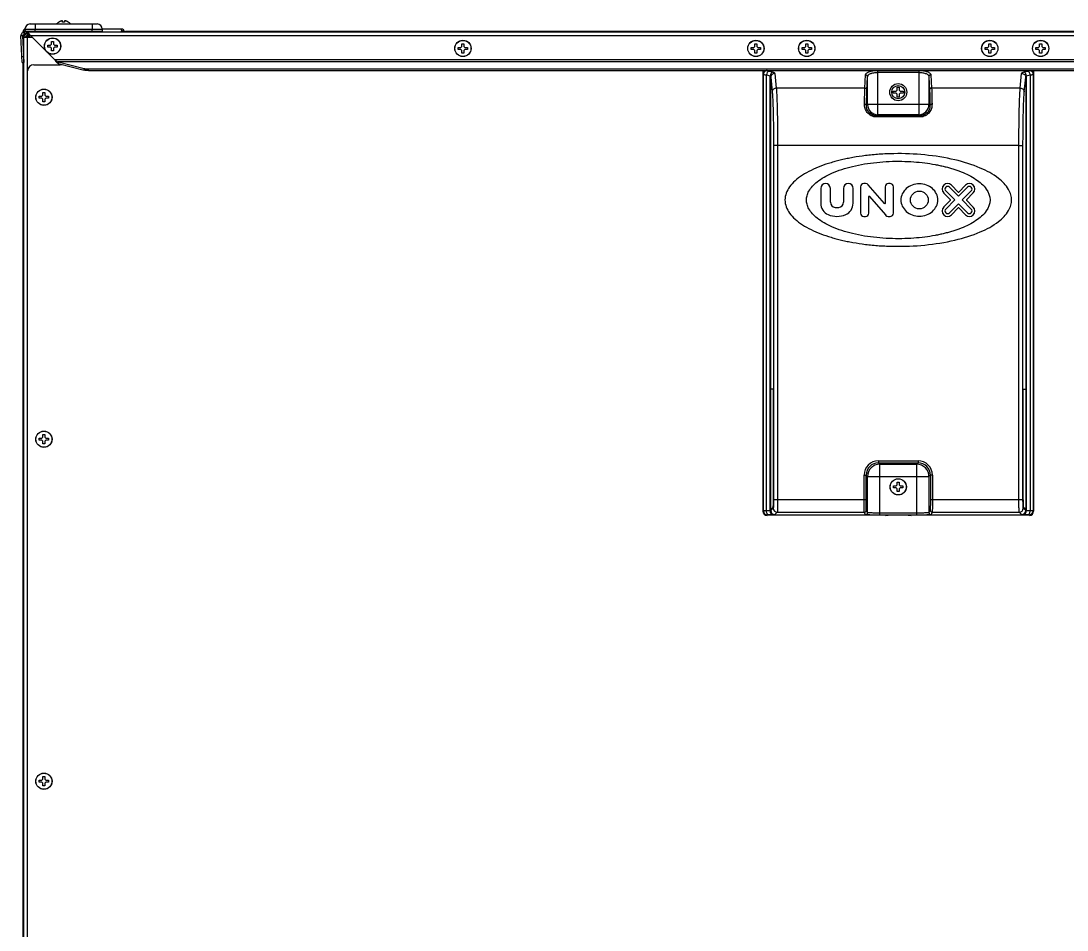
# Model space of a CAD drawing. Header units: millimetres. Extents: x -1538 to 3509, y -1646 to 2016.
# Drawn here: x 2610 to 3124, y 136 to 583 of the extents above; entities that cross this region are included whole.
import ezdxf

# ---------------------------------------------------------------- set-up
doc = ezdxf.new("R2010")
doc.units = ezdxf.units.MM
doc.header["$LTSCALE"] = 23.1
doc.layers.get('0').update_dxf_attribs({"linetype": 'CONTINUOUS'})

msp = doc.modelspace()

# ---------------------------------------------------------------- linework, layer by layer
at = {"linetype": 'Continuous'}
for p, q in [((2628.8, 582), (2628.8, 582.03)), ((2630.6, 582), (2630.6, 582.55)), ((2631.6, 582.55), (2631.6, 582)), ((2633.4, 582.03), (2633.4, 582)), ((2611.04, 577.08), (2611.04, 576.83)), ((2611.9, 576.26), (2611.9, 577.06)), ((3470.9, 577.06), (2611.9, 577.06)), ((2612.9, 576.26), (2611.9, 576.26)), ((2612.1, 578.6), (2612.1, 578.56)), ((2612.1, 578.6), (2650.1, 578.6)), ((2612.1, 578.56), (2612.12, 577.3)), ((2612.1, 578.56), (2650.1, 578.56)), ((2650.08, 577.3), (2612.12, 577.3)), ((2612.78, 576.23), (2612.77, 576.26)), ((2612.9, 577.06), (2612.9, 576.13)), ((2613.2, 576.16), (2613.2, 575.36)), ((2613.2, 576.16), (2613.47, 576.16)), ((2614.6, 581.06), (2647.6, 581.06)), ((2617.1, 581.06), (2617.1, 578.56)), ((2617.1, 577.06), (2617.1, 578.56)), ((2645.1, 581.06), (2645.1, 578.56)), ((2645.1, 577.06), (2645.1, 578.56)), ((2650.1, 578.56), (2650.08, 577.3)), ((2650.1, 578.6), (2650.1, 578.56)), ((2650.1, 578.6), (2650.1, 578.56)), ((2659.45, 578.56), (2650.1, 578.56)), ((2659.45, 578.56), (2659.46, 577.62)), ((2660.95, 577.08), (2660.95, 577.06)), ((2661.5, 577.06), (2661.5, 577.56)), ((2661.5, 577.56), (3255.01, 577.56)), ((2610.9, 575.2), (2610.1, 575.16)), ((2610.79, 562.06), (2610.1, 575.16)), ((2610.9, 575.2), (2611.59, 562.1)), ((2611.02, 575.73), (2611, 574.56)), ((2611, 574.56), (2611, 573.32)), ((2611, 574.56), (2611.41, 574.56)), ((2611.4, 574.36), (2611.4, 565.69)), ((2615.8, 574.36), (2611.4, 574.36)), ((2612.22, 574.56), (2612.8, 574.56)), ((2612.8, 574.56), (2612.8, 574.36)), ((2612.8, 574.56), (2612.9, 574.56)), ((2612.9, 575.31), (2612.9, 574.36)), ((2612.9, 575.26), (2613.6, 575.26)), ((2613.2, 575.36), (2614.77, 575.36)), ((2613.2, 574.36), (2613.2, -225.14)), ((2613.6, 575.36), (2613.6, 574.36)), ((2614.1, 575.36), (2614.1, 574.36)), ((2626.72, 563.44), (2614.9, 575.26)), ((3467.9, 575.26), (2614.9, 575.26)), ((2624.65, 570.71), (2625.15, 571.21)), ((2625.15, 571.21), (2625.15, 572.51)), ((2625.15, 572.51), (2626.15, 572.51)), ((2626.15, 572.51), (2626.15, 571.21)), ((2626.15, 571.21), (2626.65, 570.71)), ((2826.9, 570.06), (2826.9, 571.36)), ((2826.9, 571.36), (2827.9, 571.36)), ((2827.9, 571.36), (2827.9, 570.06)), ((2970.9, 570.06), (2970.9, 571.36)), ((2970.9, 571.36), (2971.9, 571.36)), ((2971.9, 571.36), (2971.9, 570.06)), ((2995.9, 570.06), (2995.9, 571.36)), ((2995.9, 571.36), (2996.9, 571.36)), ((2996.9, 571.36), (2996.9, 570.06)), ((3085.9, 570.06), (3085.9, 571.36)), ((3085.9, 571.36), (3086.9, 571.36)), ((3086.9, 571.36), (3086.9, 570.06)), ((3110.9, 570.06), (3110.9, 571.36)), ((3110.9, 571.36), (3111.9, 571.36)), ((3111.9, 571.36), (3111.9, 570.06)), ((2623.35, 569.71), (2623.35, 570.71)), ((2623.35, 570.71), (2624.65, 570.71)), ((2624.65, 569.71), (2623.35, 569.71)), ((2625.15, 569.21), (2624.65, 569.71)), ((2625.15, 567.91), (2625.15, 569.21)), ((2626.15, 567.91), (2625.15, 567.91)), ((2626.65, 569.71), (2626.15, 569.21)), ((2626.15, 569.21), (2626.15, 567.91)), ((2626.65, 570.71), (2627.95, 570.71)), ((2627.95, 569.71), (2626.65, 569.71)), ((2627.95, 570.71), (2627.95, 569.71)), ((2825.1, 568.56), (2825.1, 569.56)), ((2825.1, 569.56), (2826.4, 569.56)), ((2826.4, 568.56), (2825.1, 568.56)), ((2826.4, 569.56), (2826.9, 570.06)), ((2826.9, 568.06), (2826.4, 568.56)), ((2826.9, 566.76), (2826.9, 568.06)), ((2827.9, 566.76), (2826.9, 566.76)), ((2827.9, 570.06), (2828.4, 569.56)), ((2828.4, 568.56), (2827.9, 568.06)), ((2827.9, 568.06), (2827.9, 566.76)), ((2828.4, 569.56), (2829.7, 569.56)), ((2829.7, 568.56), (2828.4, 568.56)), ((2829.7, 569.56), (2829.7, 568.56)), ((2969.1, 568.56), (2969.1, 569.56)), ((2969.1, 569.56), (2970.4, 569.56)), ((2970.4, 568.56), (2969.1, 568.56)), ((2970.4, 569.56), (2970.9, 570.06)), ((2970.9, 568.06), (2970.4, 568.56)), ((2970.9, 566.76), (2970.9, 568.06)), ((2971.9, 566.76), (2970.9, 566.76)), ((2971.9, 570.06), (2972.4, 569.56)), ((2972.4, 568.56), (2971.9, 568.06)), ((2971.9, 568.06), (2971.9, 566.76)), ((2972.4, 569.56), (2973.7, 569.56)), ((2973.7, 568.56), (2972.4, 568.56)), ((2973.7, 569.56), (2973.7, 568.56)), ((2994.1, 568.56), (2994.1, 569.56)), ((2994.1, 569.56), (2995.4, 569.56)), ((2995.4, 568.56), (2994.1, 568.56)), ((2995.4, 569.56), (2995.9, 570.06)), ((2995.9, 568.06), (2995.4, 568.56)), ((2995.9, 566.76), (2995.9, 568.06)), ((2996.9, 566.76), (2995.9, 566.76)), ((2996.9, 570.06), (2997.4, 569.56)), ((2997.4, 568.56), (2996.9, 568.06)), ((2996.9, 568.06), (2996.9, 566.76)), ((2997.4, 569.56), (2998.7, 569.56)), ((2998.7, 568.56), (2997.4, 568.56)), ((2998.7, 569.56), (2998.7, 568.56)), ((3084.1, 568.56), (3084.1, 569.56)), ((3084.1, 569.56), (3085.4, 569.56)), ((3085.4, 568.56), (3084.1, 568.56)), ((3085.4, 569.56), (3085.9, 570.06)), ((3085.9, 568.06), (3085.4, 568.56)), ((3085.9, 566.76), (3085.9, 568.06)), ((3086.9, 566.76), (3085.9, 566.76)), ((3086.9, 570.06), (3087.4, 569.56)), ((3087.4, 568.56), (3086.9, 568.06)), ((3086.9, 568.06), (3086.9, 566.76)), ((3087.4, 569.56), (3088.7, 569.56)), ((3088.7, 568.56), (3087.4, 568.56)), ((3088.7, 569.56), (3088.7, 568.56)), ((3109.1, 568.56), (3109.1, 569.56)), ((3109.1, 569.56), (3110.4, 569.56)), ((3110.4, 568.56), (3109.1, 568.56)), ((3110.4, 569.56), (3110.9, 570.06)), ((3110.9, 568.06), (3110.4, 568.56)), ((3110.9, 566.76), (3110.9, 568.06)), ((3111.9, 566.76), (3110.9, 566.76)), ((3111.9, 570.06), (3112.4, 569.56)), ((3112.4, 568.56), (3111.9, 568.06)), ((3111.9, 568.06), (3111.9, 566.76)), ((3112.4, 569.56), (3113.7, 569.56)), ((3113.7, 568.56), (3112.4, 568.56)), ((3113.7, 569.56), (3113.7, 568.56)), ((2610.63, 565.05), (2611.43, 565.09)), ((2610.79, 562.06), (2611.4, 562.09)), ((2611, 562.07), (2611, -41.46)), ((2611.4, 565.09), (2611.4, -225.14)), ((2616.4, 561.06), (2629.37, 561.06)), ((3456.08, 563.44), (2626.72, 563.44)), ((2628.38, 562.47), (2628.38, 561.7)), ((2628.38, 562.47), (2641.12, 559.17)), ((3454.41, 562.47), (2628.38, 562.47)), ((2628.38, 561.7), (2641.12, 558.4)), ((2613.4, 1.86), (2613.4, 558.06)), ((2641.12, 558.4), (2641.12, 559.17)), ((2643.24, 558.17), (2643.24, 558.95)), ((2643.24, 558.95), (3439.55, 558.95)), ((2643.24, 558.17), (3439.55, 558.17)), ((2974.9, 558.17), (2974.9, 341.56)), ((2974.92, 558.17), (2975.1, 556.33)), ((2975.1, 341.76), (2975.1, 556.33)), ((2976.6, 341.79), (2976.6, 556.03)), ((2976.6, 556.03), (2978.49, 555.63)), ((2977.6, 557.91), (2979.49, 557.51)), ((2978.49, 341.83), (2978.49, 555.63)), ((2980.74, 556.75), (2981.43, 549.54)), ((3025, 549.54), (3025.31, 556.1)), ((3031.31, 536.47), (3031.31, 558.17)), ((3031.31, 557.31), (3051.48, 557.31)), ((3051.48, 558.17), (3051.48, 536.47)), ((3057.48, 556.1), (3057.8, 549.54)), ((3101.36, 549.54), (3102.06, 556.75)), ((3103.3, 557.51), (3105.2, 557.91)), ((3104.3, 555.63), (3106.2, 556.03)), ((3104.3, 555.63), (3104.3, 341.83)), ((3106.2, 556.03), (3106.2, 341.79)), ((3107.69, 556.33), (3107.87, 558.17)), ((3107.69, 556.33), (3107.69, 341.76)), ((3107.9, 558.17), (3107.9, 341.56)), ((2978.74, 401.62), (2978.74, 554.87)), ((2978.74, 554.87), (2979.43, 547.66)), ((3026, 548.6), (3026.31, 555.16)), ((3026.31, 541.47), (3026.31, 555.16)), ((3056.48, 555.16), (3056.8, 548.6)), ((3056.48, 555.16), (3056.48, 541.47)), ((3103.36, 547.66), (3104.05, 554.87)), ((3104.05, 554.87), (3104.05, 401.62)), ((2619.1, 544.56), (2619.1, 545.56)), ((2619.1, 545.56), (2620.4, 545.56)), ((2620.4, 545.56), (2620.9, 546.06)), ((2620.9, 546.06), (2620.9, 547.36)), ((2620.9, 547.36), (2621.9, 547.36)), ((2621.9, 547.36), (2621.9, 546.06)), ((2621.9, 546.06), (2622.4, 545.56)), ((2622.4, 545.56), (2623.7, 545.56)), ((2623.7, 545.56), (2623.7, 544.56)), ((3025, 549.54), (2981.43, 549.54)), ((3038.9, 547.06), (3038.9, 548.06)), ((3038.9, 548.06), (3040.4, 548.06)), ((3040.4, 547.06), (3038.9, 547.06)), ((3040.4, 548.06), (3040.9, 548.56)), ((3040.9, 546.56), (3040.4, 547.06)), ((3040.9, 548.56), (3040.9, 550.06)), ((3040.9, 550.06), (3041.9, 550.06)), ((3040.9, 545.06), (3040.9, 546.56)), ((3041.9, 550.06), (3041.9, 548.56)), ((3041.9, 548.56), (3042.4, 548.06)), ((3042.4, 547.06), (3041.9, 546.56)), ((3041.9, 546.56), (3041.9, 545.06)), ((3042.4, 548.06), (3043.9, 548.06)), ((3043.9, 547.06), (3042.4, 547.06)), ((3043.9, 548.06), (3043.9, 547.06)), ((3101.36, 549.54), (3057.8, 549.54)), ((2620.4, 544.56), (2619.1, 544.56)), ((2620.9, 544.06), (2620.4, 544.56)), ((2620.9, 542.76), (2620.9, 544.06)), ((2621.9, 542.76), (2620.9, 542.76)), ((2622.4, 544.56), (2621.9, 544.06)), ((2621.9, 544.06), (2621.9, 542.76)), ((2623.7, 544.56), (2622.4, 544.56)), ((3025.8, 540.96), (3026.31, 541.47)), ((3056.48, 541.47), (3026.31, 541.47)), ((3041.9, 545.06), (3040.9, 545.06)), ((3057, 540.96), (3056.48, 541.47)), ((3030.72, 535.88), (3031.31, 536.47)), ((3030.72, 535.35), (3030.72, 535.88)), ((3052.07, 535.88), (3030.72, 535.88)), ((3052.07, 535.35), (3030.72, 535.35)), ((3051.48, 536.47), (3031.31, 536.47)), ((3052.07, 535.88), (3051.48, 536.47)), ((3052.07, 535.35), (3052.07, 535.88)), ((2980.08, 521.35), (2980.08, 347.1)), ((2982.08, 521.35), (2980.08, 521.35)), ((2982.08, 521.35), (2982.08, 347.1)), ((3100.72, 521.35), (2982.08, 521.35)), ((3100.72, 347.1), (3100.72, 521.35)), ((3100.72, 521.35), (3102.72, 521.35)), ((3102.72, 347.1), (3102.72, 521.35)), ((3003.31, 500.28), (3003.31, 492.93)), ((3008.02, 493.52), (3008.02, 500.28)), ((3014.48, 500.28), (3014.48, 493.52)), ((3019.19, 492.93), (3019.19, 500.28)), ((3022.82, 501.02), (3022.82, 488.1)), ((3025.37, 502.63), (3024.44, 502.63)), ((3034.7, 492.75), (3026.59, 502.08)), ((3034.94, 501.02), (3034.94, 492.84)), ((3037.36, 502.63), (3036.55, 502.63)), ((3038.98, 488.1), (3038.98, 501.02)), ((3069.19, 494.56), (3064.72, 499.03)), ((3066.53, 500.85), (3071.01, 496.37)), ((3070.91, 498.46), (3067.53, 501.84)), ((3071.01, 496.37), (3075.48, 500.85)), ((3074.49, 501.84), (3071.1, 498.46)), ((3077.3, 499.03), (3072.83, 494.56)), ((3026.86, 488.1), (3026.86, 496.28)), ((3027.1, 496.37), (3035.21, 487.04)), ((3063.72, 498.04), (3067.11, 494.65)), ((3067.11, 494.46), (3063.72, 491.08)), ((3064.72, 490.08), (3069.19, 494.56)), ((3072.83, 494.56), (3077.3, 490.08)), ((3074.91, 494.65), (3078.3, 498.04)), ((3078.3, 491.08), (3074.91, 494.46)), ((3071.01, 492.74), (3066.53, 488.26)), ((3067.53, 487.27), (3070.91, 490.65)), ((3075.48, 488.26), (3071.01, 492.74)), ((3071.1, 490.65), (3074.49, 487.27)), ((3024.44, 486.48), (3025.25, 486.48)), ((3036.43, 486.48), (3037.36, 486.48)), ((2978.74, 342.4), (2978.74, 401.62)), ((2980.06, 401.62), (2978.74, 401.62)), ((2980.06, 347.1), (2980.06, 401.62)), ((3102.74, 347.1), (3102.74, 401.62)), ((3102.74, 401.62), (3104.05, 401.62)), ((3104.05, 401.62), (3104.05, 342.4)), ((2619.1, 376.46), (2619.1, 377.46)), ((2619.1, 377.46), (2620.4, 377.46)), ((2620.4, 376.46), (2619.1, 376.46)), ((2620.4, 377.46), (2620.9, 377.96)), ((2620.9, 375.96), (2620.4, 376.46)), ((2620.9, 377.96), (2620.9, 379.26)), ((2620.9, 379.26), (2621.9, 379.26)), ((2620.9, 374.66), (2620.9, 375.96)), ((2621.9, 379.26), (2621.9, 377.96)), ((2621.9, 377.96), (2622.4, 377.46)), ((2622.4, 376.46), (2621.9, 375.96)), ((2621.9, 375.96), (2621.9, 374.66)), ((2622.4, 377.46), (2623.7, 377.46)), ((2623.7, 376.46), (2622.4, 376.46)), ((2623.7, 377.46), (2623.7, 376.46)), ((2621.9, 374.66), (2620.9, 374.66)), ((3031.61, 366.34), (3031.61, 365.34)), ((3031.61, 366.34), (3051.18, 366.34)), ((3031.61, 365.34), (3032.29, 364.66)), ((3031.61, 365.34), (3051.18, 365.34)), ((3051.18, 365.34), (3050.5, 364.66)), ((3051.18, 366.34), (3051.18, 365.34)), ((3032.29, 339.66), (3032.29, 364.66)), ((3032.29, 364.66), (3050.5, 364.66)), ((3050.5, 339.66), (3050.5, 364.66)), ((3024.61, 347.1), (3024.61, 359.34)), ((3024.61, 359.34), (3025.61, 359.34)), ((3025.61, 347.1), (3025.61, 359.34)), ((3025.61, 359.34), (3026.29, 358.66)), ((3026.29, 340.9), (3026.29, 358.66)), ((3026.29, 358.66), (3056.5, 358.66)), ((3040.9, 354.56), (3040.9, 355.86)), ((3040.9, 355.86), (3041.9, 355.86)), ((3041.9, 355.86), (3041.9, 354.56)), ((3057.18, 359.34), (3056.5, 358.66)), ((3056.5, 358.66), (3056.5, 340.9)), ((3057.18, 359.34), (3057.18, 347.1)), ((3058.18, 359.34), (3057.18, 359.34)), ((3058.18, 359.34), (3058.18, 347.1)), ((3039.1, 353.06), (3039.1, 354.06)), ((3039.1, 354.06), (3040.4, 354.06)), ((3040.4, 353.06), (3039.1, 353.06)), ((3040.4, 354.06), (3040.9, 354.56)), ((3040.9, 352.56), (3040.4, 353.06)), ((3040.9, 351.26), (3040.9, 352.56)), ((3041.9, 351.26), (3040.9, 351.26)), ((3041.9, 354.56), (3042.4, 354.06)), ((3042.4, 353.06), (3041.9, 352.56)), ((3041.9, 352.56), (3041.9, 351.26)), ((3042.4, 354.06), (3043.7, 354.06)), ((3043.7, 353.06), (3042.4, 353.06)), ((3043.7, 354.06), (3043.7, 353.06)), ((3025.61, 347.1), (2980.08, 347.1)), ((3102.72, 347.1), (3057.18, 347.1)), ((2975.1, 341.76), (2974.9, 341.56)), ((2978.49, 341.83), (2976.6, 341.79)), ((2977.1, 339.76), (2976.9, 339.56)), ((3035.07, 339.56), (2976.9, 339.56)), ((2979.49, 339.83), (2977.6, 339.79)), ((2978.74, 342.4), (2979.94, 343.6)), ((2979.94, 343.1), (2978.74, 341.9)), ((2978.74, 341.9), (2978.74, 342.4)), ((2981.94, 341.1), (2980.74, 339.9)), ((2981.94, 341.1), (3024.7, 341.1)), ((3025.3, 339.9), (3024.7, 341.1)), ((3026.29, 340.9), (3025.7, 342.1)), ((3050.5, 340.66), (3032.29, 340.66)), ((3050.5, 339.66), (3032.29, 339.66)), ((3044.9, 339.63), (3037.9, 339.63)), ((3105.9, 339.56), (3047.73, 339.56)), ((3057.1, 342.1), (3056.5, 340.9)), ((3058.1, 341.1), (3057.5, 339.9)), ((3058.1, 341.1), (3100.86, 341.1)), ((3102.06, 339.9), (3100.86, 341.1)), ((3104.05, 341.9), (3102.85, 343.1)), ((3104.05, 342.4), (3102.86, 343.6)), ((3105.2, 339.79), (3103.3, 339.83)), ((3104.05, 342.4), (3104.05, 341.9)), ((3106.2, 341.79), (3104.3, 341.83)), ((3105.9, 339.56), (3105.7, 339.76)), ((3107.9, 341.56), (3107.69, 341.76)), ((2620.9, 209.86), (2620.9, 211.16)), ((2620.9, 211.16), (2621.9, 211.16)), ((2621.9, 211.16), (2621.9, 209.86)), ((2619.1, 208.36), (2619.1, 209.36)), ((2619.1, 209.36), (2620.4, 209.36)), ((2620.4, 208.36), (2619.1, 208.36)), ((2620.4, 209.36), (2620.9, 209.86)), ((2620.9, 207.86), (2620.4, 208.36)), ((2620.9, 206.56), (2620.9, 207.86)), ((2621.9, 206.56), (2620.9, 206.56)), ((2621.9, 209.86), (2622.4, 209.36)), ((2622.4, 208.36), (2621.9, 207.86)), ((2621.9, 207.86), (2621.9, 206.56)), ((2622.4, 209.36), (2623.7, 209.36)), ((2623.7, 208.36), (2622.4, 208.36)), ((2623.7, 209.36), (2623.7, 208.36))]:
    msp.add_line(p, q, dxfattribs=at)
for centre, radius in [((2625.65, 570.21), 4), ((2625.65, 570.21), 3.95), ((2827.4, 569.06), 4), ((2827.4, 569.06), 3.95), ((2971.4, 569.06), 4), ((2971.4, 569.06), 3.95), ((2996.4, 569.06), 4), ((2996.4, 569.06), 3.95), ((3086.4, 569.06), 4), ((3086.4, 569.06), 3.95), ((3111.4, 569.06), 4), ((3111.4, 569.06), 3.95), ((3041.4, 547.56), 4.2), ((3041.4, 547.56), 3.23), ((2621.4, 545.06), 4), ((2621.4, 545.06), 3.95), ((3051.76, 494.56), 4.37), ((2621.4, 376.96), 4), ((2621.4, 376.96), 3.95), ((3041.4, 353.56), 4), ((3041.4, 353.56), 3.95), ((2621.4, 208.86), 4), ((2621.4, 208.86), 3.95)]:
    msp.add_circle(centre, radius, dxfattribs=at)
for centre, radius, start, end in [((2631.3, 577.94), 4.8, 121.3727, 139.3993), ((2631.3, 577.94), 4.8, 121.3727, 139.1838), ((2631.28, 577.95), 4.75, 118.9687, 121.5341), ((2631.28, 577.95), 4.75, 118.0074, 118.9684), ((2631.28, 577.96), 4.75, 116.6813, 118.0074), ((2631.28, 577.96), 4.74, 115.5402, 116.6812), ((2631.28, 577.96), 4.74, 114.5722, 115.5402), ((2631.28, 577.97), 4.73, 113.3175, 114.5722), ((2631.27, 577.97), 4.73, 112.5474, 113.3174), ((2631.27, 577.98), 4.72, 111.0025, 112.5476), ((2631.27, 577.98), 4.72, 110.5181, 111.0023), ((2631.26, 578), 4.7, 108.4656, 110.5187), ((2631.26, 578.01), 4.68, 107.3773, 108.465), ((2631.25, 578.03), 4.67, 106.3949, 107.3772), ((2631.24, 578.06), 4.64, 104.3176, 106.3964), ((2630.35, 580.56), 2.01, 95.2585, 97.2741), ((2630.35, 580.58), 1.98, 94.6009, 95.2558), ((2630.35, 580.6), 1.97, 93.2167, 94.6016), ((2630.35, 580.61), 1.96, 92.3765, 93.2159), ((2630.35, 580.61), 1.95, 91.1545, 92.3767), ((2630.35, 580.62), 1.95, 90.1995, 91.1541), ((2630.35, 580.62), 1.95, 89.0741, 90.1995), ((2630.35, 580.61), 1.95, 88.0037, 89.0738), ((2630.35, 580.61), 1.96, 86.9771, 88.0037), ((2630.35, 580.6), 1.97, 85.714, 86.9766), ((2630.35, 580.59), 1.98, 84.8627, 85.7144), ((2630.34, 580.56), 2.01, 82.7256, 84.8598), ((2631.1, 578.26), 3.78, 82.3953, 97.6047), ((2631.85, 580.56), 2.01, 95.1401, 97.2744), ((2631.85, 580.59), 1.98, 94.2856, 95.1372), ((2631.85, 580.6), 1.97, 93.0233, 94.286), ((2631.85, 580.61), 1.96, 91.9964, 93.0228), ((2631.85, 580.61), 1.95, 90.9261, 91.9964), ((2631.85, 580.62), 1.95, 88.8459, 90.9258), ((2631.85, 580.61), 1.96, 87.6234, 88.8455), ((2631.85, 580.61), 1.96, 86.7841, 87.6235), ((2631.85, 580.6), 1.97, 85.3984, 86.7833), ((2631.85, 580.58), 1.98, 84.7442, 85.3991), ((2631.84, 580.56), 2.01, 82.7259, 84.7415), ((2630.95, 578.06), 4.64, 73.6036, 75.6824), ((2630.94, 578.03), 4.67, 72.6228, 73.6051), ((2630.94, 578.01), 4.68, 71.535, 72.6227), ((2630.93, 578), 4.7, 69.4813, 71.5344), ((2630.93, 577.98), 4.72, 68.9977, 69.4819), ((2630.92, 577.98), 4.72, 67.4524, 68.9975), ((2630.92, 577.97), 4.73, 66.6826, 67.4526), ((2630.92, 577.97), 4.73, 65.4278, 66.6825), ((2630.92, 577.96), 4.74, 64.4598, 65.4278), ((2630.92, 577.96), 4.74, 63.3188, 64.4598), ((2630.91, 577.96), 4.75, 61.9926, 63.3187), ((2630.91, 577.95), 4.75, 61.0316, 61.9926), ((2630.91, 577.95), 4.75, 58.4659, 61.0313), ((2630.9, 577.94), 4.8, 40.8162, 58.6273), ((2630.9, 577.94), 4.8, 40.6007, 58.6273), ((2611.9, 575.26), 1.8, 90, 183), ((2611.9, 575.26), 1, 90, 183), ((2612.54, 577.06), 1.5, 106.814, 179), ((2613.2, 574.36), 1.8, 90, 180), ((2612.5, 575.64), 1.98, 101.3428, 102.207), ((2614.6, 578.56), 2.5, 90, 179), ((2612.37, 577.31), 0.25, 181, 270), ((2636.68, 582.43), 24.7, 194.5422, 194.8189), ((2647.6, 578.56), 2.5, 1, 90), ((2649.83, 577.31), 0.25, 270, 359), ((2659.45, 577.06), 1.5, 1, 89.999), ((2613.2, 574.36), 1, 90, 180), ((2616.4, 558.06), 3, 90, 180), ((2629.37, 564.06), 3, 270, 287.9396), ((3031.31, 541.47), 5, 180.021, 269.979), ((3051.48, 541.47), 5, 270.021, 359.979), ((3005.66, 500.28), 2.36, 0, 180), ((3016.83, 500.28), 2.36, 0, 180), ((3024.44, 501.02), 1.62, 90, 180), ((3025.37, 501.02), 1.62, 41, 90), ((3036.55, 501.02), 1.62, 90, 180), ((3037.36, 501.02), 1.62, 0, 90), ((3065.63, 499.94), 2.69, 45, 225), ((3065.63, 499.94), 1.29, 45, 225), ((3076.39, 499.94), 2.69, 315, 135), ((3076.39, 499.94), 1.29, 315, 135), ((3027, 496.28), 0.135, 41, 180), ((3067.01, 494.56), 0.135, 315, 45), ((3071.01, 498.55), 0.135, 225, 315), ((3075.01, 494.56), 0.135, 135, 225), ((3009.36, 492.93), 6.06, 180, 246.4218), ((3010.71, 493.52), 2.69, 180, 262.3377), ((3011.25, 497.52), 6.73, 262.3377, 277.6623), ((3011.79, 493.52), 2.69, 277.6623, 360), ((3013.13, 492.93), 6.06, 293.5782, 360), ((3034.8, 492.84), 0.135, 221, 360), ((3065.63, 489.17), 2.69, 135, 315), ((3065.63, 489.17), 1.29, 135, 315), ((3071.01, 490.56), 0.135, 45, 135), ((3076.39, 489.17), 2.69, 225, 45), ((3076.39, 489.17), 1.29, 225, 45), ((3011.25, 497.25), 10.77, 246.4218, 293.5782), ((3024.44, 488.1), 1.62, 180, 270), ((3025.25, 488.1), 1.62, 270, 360), ((3036.43, 488.1), 1.62, 221, 270), ((3037.36, 488.1), 1.62, 270, 360), ((3031.61, 359.34), 7, 89.997, 180.0029), ((3031.61, 359.34), 6, 89.9929, 180.0071), ((3051.18, 359.34), 7, 359.997, 90.0029), ((3051.19, 359.34), 6, 359.9929, 90.0071), ((3032.3, 358.66), 6, 90.021, 179.979), ((3050.5, 358.66), 6, 0.021, 89.979), ((2977.1, 341.76), 2, 180.0826, 269.9174), ((2980.74, 341.9), 2, 180.0826, 269.9174), ((2981.94, 343.1), 2, 180.0826, 269.9174), ((3024.7, 342.1), 1, 270.0279, 359.9441), ((3025.29, 340.9), 1, 270.0279, 359.9441), ((3057.5, 340.9), 1, 180.0559, 269.9721), ((3058.1, 342.1), 1, 180.0559, 269.9721), ((3100.85, 343.1), 2, 270.0826, 359.9174), ((3102.05, 341.9), 2, 270.0838, 359.9162), ((3105.69, 341.76), 2, 270.0838, 359.9162)]:
    msp.add_arc(centre, radius, start, end, dxfattribs=at)
for centre, major_axis, ratio, start_param, end_param in [((2979.93, 347.1), (0, 3.5), 0.034921, -3.106686, -1.570796), ((3102.86, 347.1), (0, 3.5), 0.034921, -4.712389, -3.176499), ((2976.9, 341.56), (1.42, 1.42), 0.998783, -3.926382, -2.356803), ((3035.07, 339.61), (1.5, 0), 0.034921, -1.570796, -0.339837), ((3037.9, 339.57), (1.5, 0), 0.034921, 1.570796, 2.801756), ((3044.9, 339.57), (1.5, 0), 0.034921, 0.339837, 1.570796), ((3047.73, 339.61), (1.5, 0), 0.034921, -2.801756, -1.570796), ((3105.9, 341.56), (-1.42, 1.42), 0.998783, -3.926382, -2.356803)]:
    msp.add_ellipse(centre, major_axis=major_axis, ratio=ratio, start_param=start_param, end_param=end_param, dxfattribs=at)
for points, knots in [([(2611.1, 576.88), (2611.18, 577.06), (2611.39, 577.29), (2611.75, 577.48), (2611.97, 577.55), (2612.08, 577.57)], [0, 0, 0, 0, 0.460472, 0.721738, 1, 1, 1, 1]), ([(2612.11, 575.8), (2612, 575.86), (2611.78, 575.98), (2611.56, 576.1), (2611.46, 576.16)], [0, 0, 0, 0, 0.5361, 1, 1, 1, 1]), ([(2614.15, 576.26), (2614.05, 576.37), (2613.85, 576.58), (2613.54, 576.85), (2613.27, 576.99), (2613.06, 577.05), (2612.95, 577.06), (2612.9, 577.06)], [0, 0, 0, 0, 0.2991, 0.562465, 0.791772, 0.897372, 1, 1, 1, 1]), ([(2614.9, 575.26), (2614.73, 575.39), (2614.41, 575.64), (2613.92, 575.97), (2613.49, 576.16), (2613.15, 576.24), (2612.98, 576.26), (2612.9, 576.26)], [0, 0, 0, 0, 0.276428, 0.538101, 0.777356, 0.88992, 1, 1, 1, 1]), ([(2614.9, 575.26), (2614.77, 575.43), (2614.53, 575.77), (2614.28, 576.1), (2614.15, 576.26)], [0, 0, 0, 0, 0.514415, 1, 1, 1, 1]), ([(2659.46, 577.62), (2659.46, 577.58), (2659.46, 577.39), (2659.43, 577.2), (2659.41, 577.06)], [0, 0, 0, 0, 0.232192, 1, 1, 1, 1]), ([(2660.79, 577.06), (2660.65, 577.25), (2660.34, 577.46), (2659.86, 577.6), (2659.6, 577.62), (2659.46, 577.62)], [0, 0, 0, 0, 0.464854, 0.72774, 1, 1, 1, 1]), ([(2626.72, 563.44), (2626.85, 563.24), (2627.12, 562.87), (2627.46, 562.43), (2627.75, 562.13), (2628.01, 561.89), (2628.23, 561.75), (2628.38, 561.7)], [0, 0, 0, 0, 0.292485, 0.564925, 0.688616, 0.802336, 1, 1, 1, 1]), ([(2626.72, 563.44), (2626.85, 563.33), (2627.13, 563.12), (2627.54, 562.83), (2627.95, 562.6), (2628.24, 562.5), (2628.38, 562.47)], [0, 0, 0, 0, 0.27089, 0.531426, 0.774626, 1, 1, 1, 1]), ([(2641.12, 559.17), (2641.27, 559.14), (2641.6, 559.07), (2642.3, 558.97), (2642.86, 558.95), (2643.24, 558.95)], [0, 0, 0, 0, 0.217385, 0.462296, 1, 1, 1, 1]), ([(2643.24, 558.17), (2642.86, 558.17), (2642.3, 558.2), (2641.6, 558.3), (2641.27, 558.36), (2641.12, 558.4)], [0, 0, 0, 0, 0.537704, 0.782615, 1, 1, 1, 1]), ([(2976.92, 558.2), (2976.68, 558.18), (2976.2, 558.05), (2975.6, 557.62), (2975.2, 557.03), (2975.1, 556.56), (2975.1, 556.33)], [0, 0, 0, 0, 0.256933, 0.509807, 0.757237, 1, 1, 1, 1]), ([(2975.1, 556.33), (2975.11, 556.31), (2975.15, 556.27), (2975.29, 556.21), (2975.58, 556.14), (2976.04, 556.07), (2976.4, 556.04), (2976.6, 556.03)], [0, 0, 0, 0, 0.03796, 0.099472, 0.303002, 0.608798, 1, 1, 1, 1]), ([(2977.6, 557.91), (2977.48, 557.84), (2977.23, 557.62), (2976.84, 557.01), (2976.66, 556.43), (2976.6, 556.03)], [0, 0, 0, 0, 0.196118, 0.43735, 1, 1, 1, 1]), ([(2977.11, 558.17), (2977.13, 558.11), (2977.3, 557.98), (2977.48, 557.93), (2977.6, 557.91)], [0, 0, 0, 0, 0.38315, 1, 1, 1, 1]), ([(2979.49, 557.51), (2979.37, 557.44), (2979.13, 557.22), (2978.73, 556.61), (2978.56, 556.03), (2978.49, 555.63)], [0, 0, 0, 0, 0.196118, 0.43735, 1, 1, 1, 1]), ([(2978.49, 555.63), (2978.54, 555.58), (2978.62, 555.46), (2978.71, 555.21), (2978.74, 555.01), (2978.74, 554.87)], [0, 0, 0, 0, 0.256105, 0.506361, 1, 1, 1, 1]), ([(2980.74, 556.75), (2980.48, 556.75), (2979.97, 556.65), (2979.31, 556.24), (2978.86, 555.61), (2978.74, 555.12), (2978.74, 554.87)], [0, 0, 0, 0, 0.256601, 0.509932, 0.757474, 1, 1, 1, 1]), ([(2979.49, 557.51), (2979.66, 557.47), (2979.91, 557.41), (2980.21, 557.29), (2980.49, 557.14), (2980.72, 556.94), (2980.74, 556.75)], [0, 0, 0, 0, 0.350228, 0.501036, 0.634249, 1, 1, 1, 1]), ([(3025.31, 556.1), (3025.32, 556.22), (3025.39, 556.48), (3025.65, 556.82), (3026.06, 557.14), (3026.59, 557.43), (3027.25, 557.69), (3028.34, 557.99), (3029.22, 558.12), (3029.83, 558.18)], [0, 0, 0, 0, 0.068017, 0.147022, 0.242945, 0.358397, 0.493719, 0.647674, 1, 1, 1, 1]), ([(3025.31, 556.1), (3025.44, 556.1), (3025.7, 556.05), (3026.03, 555.85), (3026.26, 555.53), (3026.31, 555.29), (3026.31, 555.16)], [0, 0, 0, 0, 0.256884, 0.510067, 0.757368, 1, 1, 1, 1]), ([(3026.31, 555.16), (3026.32, 555.3), (3026.4, 555.6), (3026.69, 556), (3027.15, 556.36), (3027.64, 556.62), (3028.09, 556.8), (3028.63, 556.98), (3029.37, 557.15), (3030.32, 557.28), (3030.98, 557.31), (3031.31, 557.31)], [0, 0, 0, 0, 0.071614, 0.153688, 0.252214, 0.369814, 0.435893, 0.506572, 0.6602, 0.826646, 1, 1, 1, 1]), ([(3051.48, 557.31), (3051.82, 557.31), (3052.48, 557.28), (3053.43, 557.15), (3054.17, 556.98), (3054.7, 556.8), (3055.16, 556.62), (3055.64, 556.36), (3056.1, 556), (3056.4, 555.6), (3056.48, 555.3), (3056.48, 555.16)], [0, 0, 0, 0, 0.173353, 0.339799, 0.493427, 0.564107, 0.630186, 0.747785, 0.846312, 0.928386, 1, 1, 1, 1]), ([(3052.96, 558.18), (3053.58, 558.12), (3054.46, 557.99), (3055.54, 557.69), (3056.2, 557.43), (3056.74, 557.14), (3057.14, 556.82), (3057.4, 556.48), (3057.48, 556.22), (3057.48, 556.1)], [0, 0, 0, 0, 0.352326, 0.506282, 0.641604, 0.757057, 0.852979, 0.931984, 1, 1, 1, 1]), ([(3057.48, 556.1), (3057.35, 556.1), (3057.09, 556.05), (3056.76, 555.85), (3056.54, 555.53), (3056.48, 555.29), (3056.48, 555.16)], [0, 0, 0, 0, 0.256884, 0.510066, 0.757368, 1, 1, 1, 1]), ([(3102.06, 556.75), (3102.07, 556.94), (3102.3, 557.14), (3102.59, 557.29), (3102.89, 557.41), (3103.13, 557.47), (3103.3, 557.51)], [0, 0, 0, 0, 0.36575, 0.498962, 0.64977, 1, 1, 1, 1]), ([(3102.06, 556.75), (3102.31, 556.75), (3102.83, 556.65), (3103.49, 556.24), (3103.94, 555.61), (3104.05, 555.12), (3104.05, 554.87)], [0, 0, 0, 0, 0.256601, 0.509932, 0.757474, 1, 1, 1, 1]), ([(3103.3, 557.51), (3103.43, 557.44), (3103.67, 557.22), (3104.07, 556.61), (3104.24, 556.03), (3104.3, 555.63)], [0, 0, 0, 0, 0.196118, 0.43735, 1, 1, 1, 1]), ([(3104.05, 554.87), (3104.06, 555.01), (3104.08, 555.21), (3104.18, 555.46), (3104.26, 555.58), (3104.3, 555.63)], [0, 0, 0, 0, 0.493641, 0.743889, 1, 1, 1, 1]), ([(3105.2, 557.91), (3105.31, 557.93), (3105.49, 557.98), (3105.66, 558.11), (3105.69, 558.17)], [0, 0, 0, 0, 0.61685, 1, 1, 1, 1]), ([(3105.2, 557.91), (3105.32, 557.84), (3105.56, 557.62), (3105.96, 557.01), (3106.13, 556.43), (3106.2, 556.03)], [0, 0, 0, 0, 0.196117, 0.437349, 1, 1, 1, 1]), ([(3105.88, 558.2), (3106.12, 558.18), (3106.6, 558.05), (3107.19, 557.62), (3107.59, 557.03), (3107.69, 556.56), (3107.69, 556.33)], [0, 0, 0, 0, 0.256933, 0.509807, 0.757237, 1, 1, 1, 1]), ([(3106.2, 556.03), (3106.4, 556.04), (3106.76, 556.07), (3107.22, 556.14), (3107.51, 556.21), (3107.65, 556.27), (3107.69, 556.31), (3107.69, 556.33)], [0, 0, 0, 0, 0.391202, 0.696998, 0.900528, 0.96204, 1, 1, 1, 1]), ([(2981.43, 549.54), (2981.17, 549.54), (2980.66, 549.44), (2980, 549.02), (2979.55, 548.4), (2979.44, 547.91), (2979.43, 547.66)], [0, 0, 0, 0, 0.256601, 0.509932, 0.757474, 1, 1, 1, 1]), ([(2979.43, 547.66), (2979.49, 547.08), (2979.59, 545.71), (2979.71, 543.4), (2979.82, 540.57), (2979.94, 535.97), (2980.05, 529.51), (2980.08, 524.16), (2980.08, 521.35)], [0, 0, 0, 0, 0.06714, 0.155916, 0.264302, 0.389795, 0.680119, 1, 1, 1, 1]), ([(2981.43, 549.54), (2981.49, 548.91), (2981.59, 547.45), (2981.71, 544.97), (2981.81, 541.94), (2981.94, 537.01), (2982.05, 530.1), (2982.08, 524.36), (2982.08, 521.35)], [0, 0, 0, 0, 0.06712, 0.155887, 0.264271, 0.389768, 0.680104, 1, 1, 1, 1]), ([(3024.8, 541.63), (3024.82, 543.19), (3024.87, 545.83), (3024.95, 548.46), (3025, 549.54)], [0, 0, 0, 0, 0.590101, 1, 1, 1, 1]), ([(3025, 549.54), (3025.13, 549.54), (3025.39, 549.49), (3025.72, 549.29), (3025.94, 548.97), (3026, 548.73), (3026, 548.6)], [0, 0, 0, 0, 0.256884, 0.510066, 0.757368, 1, 1, 1, 1]), ([(3025.8, 540.96), (3025.82, 542.46), (3025.87, 545.01), (3025.95, 547.56), (3026, 548.6)], [0, 0, 0, 0, 0.590097, 1, 1, 1, 1]), ([(3057.8, 549.54), (3057.67, 549.54), (3057.41, 549.49), (3057.08, 549.29), (3056.85, 548.97), (3056.8, 548.73), (3056.8, 548.6)], [0, 0, 0, 0, 0.256884, 0.510066, 0.757368, 1, 1, 1, 1]), ([(3056.8, 548.6), (3056.85, 547.56), (3056.92, 545.01), (3056.97, 542.46), (3057, 540.96)], [0, 0, 0, 0, 0.409903, 1, 1, 1, 1]), ([(3057.8, 549.54), (3057.85, 548.46), (3057.92, 545.83), (3057.97, 543.19), (3058, 541.63)], [0, 0, 0, 0, 0.4099, 1, 1, 1, 1]), ([(3100.72, 521.35), (3100.72, 524.36), (3100.75, 530.1), (3100.85, 537.01), (3100.98, 541.94), (3101.09, 544.97), (3101.21, 547.45), (3101.31, 548.91), (3101.36, 549.54)], [0, 0, 0, 0, 0.319896, 0.610232, 0.735729, 0.844113, 0.93288, 1, 1, 1, 1]), ([(3101.36, 549.54), (3101.62, 549.54), (3102.14, 549.44), (3102.8, 549.02), (3103.25, 548.4), (3103.36, 547.91), (3103.36, 547.66)], [0, 0, 0, 0, 0.256601, 0.509932, 0.757474, 1, 1, 1, 1]), ([(3102.72, 521.35), (3102.72, 524.16), (3102.75, 529.51), (3102.85, 535.97), (3102.98, 540.57), (3103.09, 543.4), (3103.21, 545.71), (3103.31, 547.08), (3103.36, 547.66)], [0, 0, 0, 0, 0.319881, 0.610205, 0.735698, 0.844084, 0.93286, 1, 1, 1, 1]), ([(3030.72, 535.35), (3030.27, 535.35), (3029.37, 535.45), (3028.12, 535.92), (3027.03, 536.62), (3025.9, 537.78), (3025, 539.47), (3024.79, 540.94), (3024.8, 541.63)], [0, 0, 0, 0, 0.140923, 0.279714, 0.414491, 0.543868, 0.783153, 1, 1, 1, 1]), ([(3024.8, 541.63), (3024.93, 541.63), (3025.17, 541.6), (3025.5, 541.46), (3025.73, 541.24), (3025.8, 541.05), (3025.8, 540.96)], [0, 0, 0, 0, 0.291577, 0.5613, 0.795618, 1, 1, 1, 1]), ([(3030.72, 535.88), (3030.34, 535.88), (3029.58, 535.97), (3028.52, 536.36), (3027.6, 536.95), (3026.67, 537.89), (3025.95, 539.24), (3025.79, 540.41), (3025.8, 540.96)], [0, 0, 0, 0, 0.146557, 0.290012, 0.427661, 0.557704, 0.792415, 1, 1, 1, 1]), ([(3058, 541.63), (3058.01, 540.94), (3057.8, 539.47), (3056.9, 537.78), (3055.76, 536.62), (3054.67, 535.92), (3053.42, 535.45), (3052.52, 535.35), (3052.07, 535.35)], [0, 0, 0, 0, 0.216836, 0.456103, 0.585475, 0.720256, 0.859062, 1, 1, 1, 1]), ([(3057, 540.96), (3057.01, 540.41), (3056.85, 539.24), (3056.12, 537.89), (3055.19, 536.95), (3054.28, 536.36), (3053.22, 535.97), (3052.46, 535.88), (3052.07, 535.88)], [0, 0, 0, 0, 0.207574, 0.44227, 0.572304, 0.709956, 0.853427, 1, 1, 1, 1]), ([(3058, 541.63), (3057.87, 541.63), (3057.62, 541.6), (3057.3, 541.46), (3057.07, 541.24), (3057, 541.05), (3057, 540.96)], [0, 0, 0, 0, 0.291578, 0.561302, 0.795619, 1, 1, 1, 1]), ([(3097.09, 494.56), (3097.09, 495.41), (3096.83, 497.23), (3095.1, 501.19), (3090.12, 506.14), (3081, 510.97), (3068.71, 514.75), (3054.41, 517), (3041.92, 517.5), (3032.18, 517.09), (3025.45, 516.44), (3020.19, 515.65), (3016.29, 514.9), (3013.57, 514.3), (3010.94, 513.64), (3007.5, 512.67), (3003.32, 511.26), (2998.59, 509.22), (2994.33, 506.86), (2990.73, 504.17), (2987.2, 500.46), (2985.71, 496.84), (2985.71, 494.56)], [0, 0, 0, 0, 0.019941, 0.042354, 0.099604, 0.179479, 0.281703, 0.398223, 0.516716, 0.573001, 0.625808, 0.674436, 0.697057, 0.718516, 0.739445, 0.760411, 0.802011, 0.842362, 0.880468, 0.915456, 0.946829, 1, 1, 1, 1]), ([(2996.28, 494.56), (2996.28, 495.27), (2996.48, 496.79), (2997.87, 500.08), (3001.89, 504.22), (3009.29, 508.27), (3019.25, 511.43), (3030.85, 513.31), (3040.98, 513.73), (3048.87, 513.38), (3054.32, 512.84), (3058.58, 512.19), (3061.74, 511.56), (3063.94, 511.06), (3066.08, 510.5), (3068.87, 509.69), (3072.25, 508.51), (3076.09, 506.81), (3080.48, 504.28), (3084.84, 500.66), (3086.52, 496.45), (3086.52, 494.56)], [0, 0, 0, 0, 0.020426, 0.043294, 0.101168, 0.181166, 0.283064, 0.398962, 0.516733, 0.572675, 0.625172, 0.673535, 0.696042, 0.717401, 0.73824, 0.759127, 0.800607, 0.840911, 0.879072, 0.945685, 1, 1, 1, 1]), ([(3060.85, 494.56), (3060.85, 495.6), (3060.35, 497.74), (3058.28, 500.38), (3055.27, 502.1), (3051.76, 502.7), (3048.25, 502.1), (3045.24, 500.38), (3043.18, 497.74), (3042.68, 495.6), (3042.68, 494.56)], [0, 0, 0, 0, 0.117152, 0.239047, 0.367351, 0.5, 0.632649, 0.760953, 0.882848, 1, 1, 1, 1]), ([(2985.71, 494.56), (2985.71, 492.28), (2987.2, 488.65), (2990.73, 484.95), (2994.33, 482.25), (2998.59, 479.89), (3003.32, 477.86), (3007.5, 476.45), (3010.94, 475.47), (3013.57, 474.81), (3016.29, 474.21), (3020.19, 473.46), (3025.45, 472.67), (3032.18, 472.03), (3041.92, 471.62), (3054.41, 472.11), (3068.71, 474.36), (3081, 478.14), (3090.12, 482.97), (3095.1, 487.93), (3096.83, 491.88), (3097.09, 493.7), (3097.09, 494.56)], [0, 0, 0, 0, 0.053171, 0.084544, 0.119532, 0.157638, 0.197989, 0.239589, 0.260555, 0.281484, 0.302943, 0.325564, 0.374192, 0.426999, 0.483284, 0.601777, 0.718297, 0.820521, 0.900396, 0.957646, 0.980059, 1, 1, 1, 1]), ([(3086.52, 494.56), (3086.52, 492.66), (3084.84, 488.45), (3080.48, 484.84), (3076.09, 482.3), (3072.25, 480.6), (3068.87, 479.42), (3066.08, 478.61), (3063.94, 478.06), (3061.74, 477.55), (3058.58, 476.93), (3054.32, 476.27), (3048.87, 475.73), (3040.98, 475.39), (3030.85, 475.8), (3019.25, 477.68), (3009.29, 480.84), (3001.89, 484.89), (2997.87, 489.04), (2996.48, 492.33), (2996.28, 493.84), (2996.28, 494.56)], [0, 0, 0, 0, 0.054315, 0.120928, 0.159089, 0.199393, 0.240873, 0.26176, 0.282599, 0.303958, 0.326465, 0.374828, 0.427325, 0.483267, 0.601038, 0.716936, 0.818834, 0.898832, 0.956706, 0.979574, 1, 1, 1, 1]), ([(3042.68, 494.56), (3042.68, 493.52), (3043.18, 491.37), (3045.24, 488.74), (3048.25, 487.01), (3051.76, 486.41), (3055.27, 487.01), (3058.28, 488.74), (3060.35, 491.37), (3060.85, 493.52), (3060.85, 494.56)], [0, 0, 0, 0, 0.117152, 0.239047, 0.367351, 0.5, 0.632649, 0.760953, 0.882848, 1, 1, 1, 1]), ([(2980.08, 347.1), (2980.08, 346.84), (2980.07, 346.34), (2980.07, 345.62), (2980.06, 344.94), (2980.04, 344.35), (2980.02, 343.92), (2980.01, 343.63), (2980, 343.45), (2979.98, 343.32), (2979.97, 343.21), (2979.96, 343.14), (2979.95, 343.11), (2979.94, 343.1)], [0, 0, 0, 0, 0.190636, 0.374307, 0.544185, 0.694096, 0.818526, 0.869736, 0.912964, 0.947829, 0.974034, 0.991386, 1, 1, 1, 1]), ([(2982.08, 347.1), (2982.08, 346.72), (2982.07, 345.97), (2982.07, 344.88), (2982.05, 343.87), (2982.04, 342.98), (2982.02, 342.33), (2982.01, 341.89), (2981.99, 341.63), (2981.98, 341.42), (2981.97, 341.27), (2981.96, 341.17), (2981.95, 341.11), (2981.94, 341.1)], [0, 0, 0, 0, 0.190787, 0.374604, 0.544614, 0.694636, 0.819142, 0.870367, 0.913587, 0.948414, 0.974541, 0.991745, 1, 1, 1, 1]), ([(3024.7, 341.1), (3024.69, 341.12), (3024.69, 341.17), (3024.68, 341.27), (3024.67, 341.42), (3024.66, 341.63), (3024.66, 341.89), (3024.65, 342.33), (3024.64, 342.98), (3024.63, 343.87), (3024.62, 344.88), (3024.61, 345.97), (3024.61, 346.72), (3024.61, 347.1)], [0, 0, 0, 0, 0.008075, 0.025204, 0.051293, 0.086102, 0.129319, 0.180552, 0.305095, 0.455173, 0.62525, 0.80914, 1, 1, 1, 1]), ([(3025.7, 342.1), (3025.69, 342.11), (3025.69, 342.16), (3025.68, 342.24), (3025.67, 342.37), (3025.66, 342.54), (3025.66, 342.76), (3025.65, 343.12), (3025.64, 343.67), (3025.63, 344.41), (3025.62, 345.25), (3025.61, 346.15), (3025.61, 346.78), (3025.61, 347.1)], [0, 0, 0, 0, 0.008129, 0.025274, 0.051373, 0.08619, 0.12941, 0.180639, 0.305171, 0.455235, 0.625296, 0.809163, 1, 1, 1, 1]), ([(3057.18, 347.1), (3057.18, 346.78), (3057.18, 346.15), (3057.18, 345.25), (3057.17, 344.41), (3057.16, 343.67), (3057.15, 343.12), (3057.14, 342.76), (3057.13, 342.54), (3057.12, 342.37), (3057.12, 342.24), (3057.11, 342.16), (3057.11, 342.11), (3057.1, 342.1)], [0, 0, 0, 0, 0.190837, 0.374704, 0.544765, 0.694829, 0.819361, 0.87059, 0.91381, 0.948627, 0.974726, 0.991871, 1, 1, 1, 1]), ([(3058.18, 347.1), (3058.18, 346.72), (3058.18, 345.97), (3058.18, 344.88), (3058.17, 343.87), (3058.16, 342.98), (3058.15, 342.33), (3058.14, 341.89), (3058.13, 341.63), (3058.12, 341.42), (3058.12, 341.27), (3058.11, 341.17), (3058.11, 341.12), (3058.1, 341.1)], [0, 0, 0, 0, 0.19086, 0.37475, 0.544827, 0.694905, 0.819448, 0.870681, 0.913898, 0.948707, 0.974796, 0.991925, 1, 1, 1, 1]), ([(3100.86, 341.1), (3100.85, 341.11), (3100.84, 341.17), (3100.83, 341.27), (3100.81, 341.42), (3100.8, 341.63), (3100.79, 341.89), (3100.77, 342.33), (3100.76, 342.98), (3100.74, 343.87), (3100.73, 344.88), (3100.72, 345.97), (3100.72, 346.72), (3100.72, 347.1)], [0, 0, 0, 0, 0.008255, 0.025459, 0.051586, 0.086413, 0.129633, 0.180858, 0.305364, 0.455386, 0.625396, 0.809213, 1, 1, 1, 1]), ([(3102.85, 343.1), (3102.85, 343.11), (3102.84, 343.14), (3102.82, 343.21), (3102.81, 343.32), (3102.8, 343.45), (3102.79, 343.63), (3102.77, 343.92), (3102.76, 344.35), (3102.74, 344.94), (3102.73, 345.62), (3102.72, 346.34), (3102.72, 346.84), (3102.72, 347.1)], [0, 0, 0, 0, 0.008614, 0.025966, 0.052171, 0.087036, 0.130264, 0.181474, 0.305904, 0.455815, 0.625693, 0.809364, 1, 1, 1, 1]), ([(2976.6, 341.79), (2976.4, 341.79), (2976.11, 341.78), (2975.76, 341.78), (2975.54, 341.78), (2975.37, 341.77), (2975.24, 341.77), (2975.15, 341.76), (2975.11, 341.76), (2975.1, 341.76)], [0, 0, 0, 0, 0.402184, 0.571189, 0.714999, 0.83138, 0.918546, 0.975005, 1, 1, 1, 1]), ([(2977.6, 339.79), (2977.53, 339.79), (2977.4, 339.83), (2977.21, 339.96), (2977.04, 340.15), (2976.83, 340.5), (2976.66, 341.06), (2976.6, 341.54), (2976.6, 341.79)], [0, 0, 0, 0, 0.082291, 0.174363, 0.280432, 0.401724, 0.684473, 1, 1, 1, 1]), ([(2977.6, 339.79), (2977.53, 339.79), (2977.41, 339.78), (2977.28, 339.78), (2977.19, 339.77), (2977.15, 339.77), (2977.12, 339.77), (2977.1, 339.76), (2977.1, 339.76)], [0, 0, 0, 0, 0.401206, 0.713351, 0.829626, 0.91689, 0.973755, 1, 1, 1, 1]), ([(2978.74, 341.9), (2978.74, 341.89), (2978.71, 341.87), (2978.63, 341.84), (2978.55, 341.83), (2978.49, 341.83)], [0, 0, 0, 0, 0.111539, 0.316372, 1, 1, 1, 1]), ([(2979.49, 339.83), (2979.43, 339.83), (2979.29, 339.87), (2979.1, 340), (2978.93, 340.19), (2978.72, 340.54), (2978.55, 341.1), (2978.5, 341.57), (2978.49, 341.83)], [0, 0, 0, 0, 0.082291, 0.174363, 0.280432, 0.401724, 0.684473, 1, 1, 1, 1]), ([(2980.74, 339.9), (2980.73, 339.89), (2980.69, 339.89), (2980.63, 339.88), (2980.52, 339.87), (2980.37, 339.86), (2980.19, 339.85), (2979.9, 339.84), (2979.66, 339.83), (2979.49, 339.83)], [0, 0, 0, 0, 0.026261, 0.083143, 0.170394, 0.286652, 0.4302, 0.598826, 1, 1, 1, 1]), ([(3032.29, 339.66), (3031.84, 339.66), (3030.96, 339.67), (3029.68, 339.68), (3028.49, 339.7), (3027.59, 339.72), (3026.94, 339.75), (3026.53, 339.77), (3026.18, 339.79), (3025.88, 339.81), (3025.65, 339.83), (3025.47, 339.85), (3025.36, 339.87), (3025.31, 339.89), (3025.3, 339.9), (3025.3, 339.9)], [0, 0, 0, 0, 0.192624, 0.37805, 0.549227, 0.699793, 0.765542, 0.824085, 0.874895, 0.917495, 0.951502, 0.976623, 0.992683, 0.997364, 1, 1, 1, 1]), ([(3032.29, 340.66), (3031.91, 340.66), (3031.15, 340.66), (3030.05, 340.68), (3029.03, 340.7), (3028.26, 340.72), (3027.71, 340.75), (3027.36, 340.77), (3027.05, 340.79), (3026.8, 340.81), (3026.59, 340.83), (3026.45, 340.85), (3026.35, 340.87), (3026.31, 340.89), (3026.3, 340.9), (3026.29, 340.9)], [0, 0, 0, 0, 0.192513, 0.37783, 0.548903, 0.699381, 0.765097, 0.823618, 0.874418, 0.91702, 0.951047, 0.976221, 0.992394, 0.997179, 1, 1, 1, 1]), ([(3056.5, 340.9), (3056.5, 340.9), (3056.49, 340.89), (3056.44, 340.87), (3056.35, 340.85), (3056.2, 340.83), (3056, 340.81), (3055.74, 340.79), (3055.44, 340.77), (3055.09, 340.75), (3054.54, 340.72), (3053.76, 340.7), (3052.75, 340.68), (3051.65, 340.66), (3050.89, 340.66), (3050.5, 340.66)], [0, 0, 0, 0, 0.002821, 0.007606, 0.023779, 0.048953, 0.08298, 0.125582, 0.176382, 0.234903, 0.300619, 0.451097, 0.62217, 0.807487, 1, 1, 1, 1]), ([(3057.5, 339.9), (3057.5, 339.9), (3057.48, 339.89), (3057.43, 339.87), (3057.32, 339.85), (3057.15, 339.83), (3056.91, 339.81), (3056.62, 339.79), (3056.26, 339.77), (3055.85, 339.75), (3055.21, 339.72), (3054.31, 339.7), (3053.12, 339.68), (3051.84, 339.67), (3050.95, 339.66), (3050.5, 339.66)], [0, 0, 0, 0, 0.002636, 0.007317, 0.023377, 0.048498, 0.082505, 0.125105, 0.175915, 0.234458, 0.300207, 0.450773, 0.62195, 0.807376, 1, 1, 1, 1]), ([(3103.3, 339.83), (3103.14, 339.83), (3102.9, 339.84), (3102.6, 339.85), (3102.42, 339.86), (3102.28, 339.87), (3102.17, 339.88), (3102.1, 339.89), (3102.06, 339.89), (3102.06, 339.9)], [0, 0, 0, 0, 0.401175, 0.5698, 0.713347, 0.829609, 0.916861, 0.973741, 1, 1, 1, 1]), ([(3103.3, 339.83), (3103.37, 339.83), (3103.51, 339.87), (3103.7, 340), (3103.86, 340.19), (3104.07, 340.54), (3104.25, 341.1), (3104.3, 341.57), (3104.3, 341.83)], [0, 0, 0, 0, 0.082291, 0.174363, 0.280432, 0.401724, 0.684473, 1, 1, 1, 1]), ([(3104.3, 341.83), (3104.24, 341.83), (3104.16, 341.84), (3104.08, 341.87), (3104.06, 341.89), (3104.05, 341.9)], [0, 0, 0, 0, 0.683629, 0.888469, 1, 1, 1, 1]), ([(3105.2, 339.79), (3105.26, 339.79), (3105.4, 339.83), (3105.59, 339.96), (3105.76, 340.15), (3105.96, 340.5), (3106.14, 341.06), (3106.19, 341.54), (3106.2, 341.79)], [0, 0, 0, 0, 0.082291, 0.174363, 0.280432, 0.401724, 0.684473, 1, 1, 1, 1]), ([(3105.7, 339.76), (3105.69, 339.76), (3105.68, 339.77), (3105.65, 339.77), (3105.61, 339.77), (3105.52, 339.78), (3105.38, 339.78), (3105.26, 339.79), (3105.2, 339.79)], [0, 0, 0, 0, 0.026245, 0.08311, 0.170374, 0.286649, 0.598794, 1, 1, 1, 1]), ([(3107.69, 341.76), (3107.68, 341.76), (3107.64, 341.76), (3107.56, 341.77), (3107.43, 341.77), (3107.25, 341.78), (3107.04, 341.78), (3106.68, 341.78), (3106.4, 341.79), (3106.2, 341.79)], [0, 0, 0, 0, 0.024995, 0.081454, 0.16862, 0.285001, 0.428811, 0.597816, 1, 1, 1, 1])]:
    msp.add_open_spline(points, degree=3, knots=knots, dxfattribs=at)

doc.saveas('drawing.dxf')
